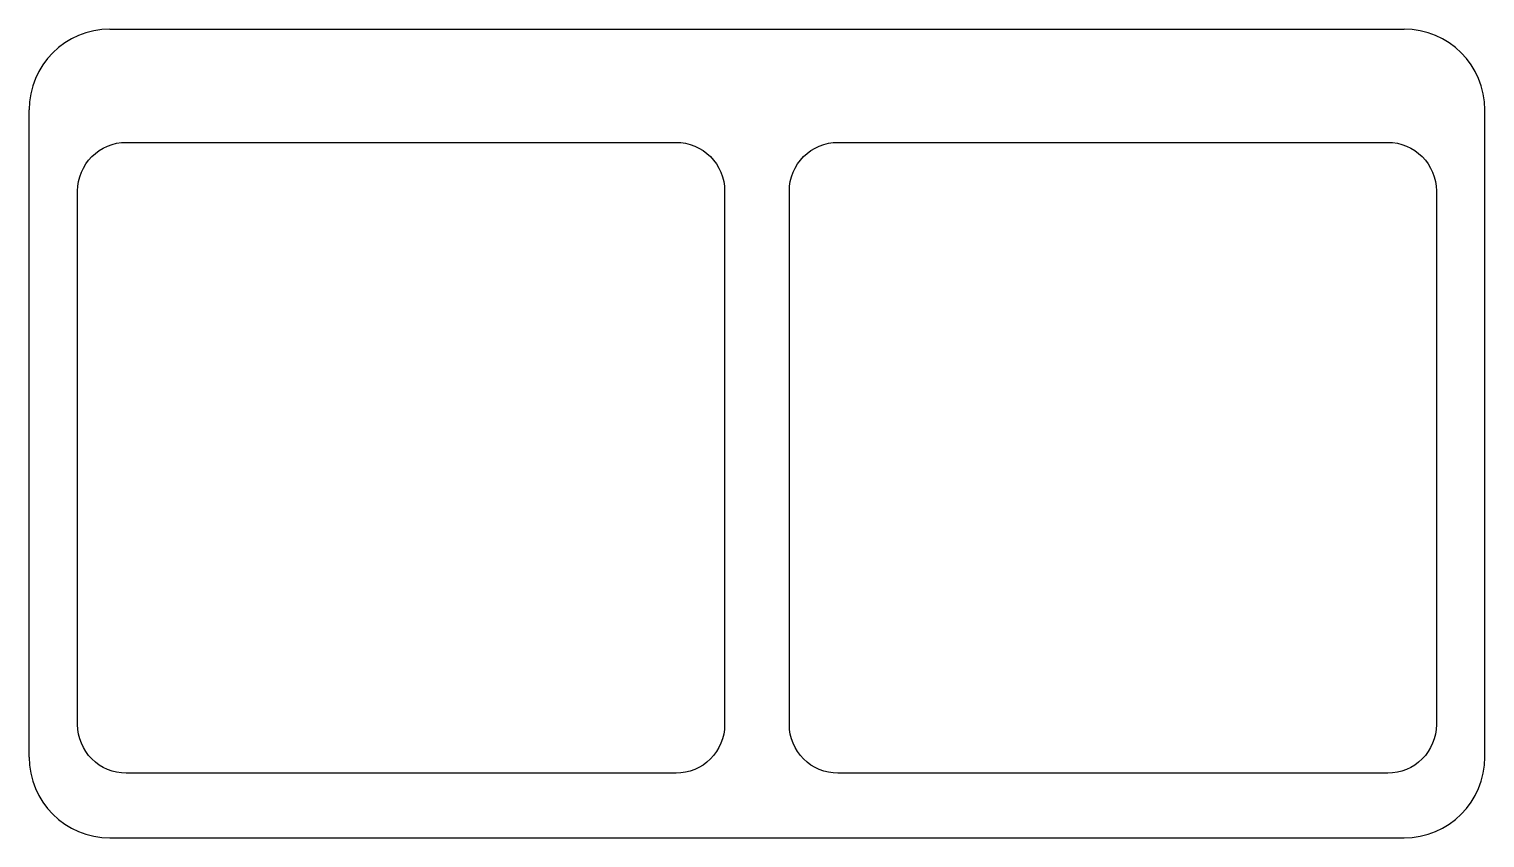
# Model space of a CAD drawing. Extents: x 1098 to 1998, y 46 to 546.
import ezdxf

# ---------------------------------------------------------------- set-up
doc = ezdxf.new("R2010")
doc.units = 0
doc.header["$LTSCALE"] = 20
doc.header["$MEASUREMENT"] = 0
doc.layers.get('0').update_dxf_attribs({"linetype": 'CONTINUOUS'})

# ---------------------------------------------------------------- blocks, each defined once
blk = doc.blocks.new('A$C7CB454CC')
at = {"color": 7, "linetype": 'Continuous'}
for p, q in [((50, 500), (850, 500)), ((0, 50), (0, 450)), ((900, 50), (900, 450)), ((50, 0), (850, 0))]:
    blk.add_line(p, q, dxfattribs=at)
for points in [[(30, 70), (30, 400, -0.414214), (60, 430), (400, 430, -0.414214), (430, 400), (430, 70, -0.414214), (400, 40), (60, 40, -0.414214)], [(470, 70), (470, 400, -0.414214), (500, 430), (840, 430, -0.414214), (870, 400), (870, 70, -0.414214), (840, 40), (500, 40, -0.414214)]]:
    blk.add_lwpolyline(points, format="xyb", close=True, dxfattribs=at)
for centre, start, end in [((50, 450), 90, 180), ((850, 450), 0, 90), ((50, 50), 180, 270), ((850, 50), 270, 0)]:
    blk.add_arc(centre, 50, start, end, dxfattribs=at)

msp = doc.modelspace()

# ---------------------------------------------------------------- block references
at = {"color": 7, "linetype": 'Continuous'}
msp.add_blockref('A$C7CB454CC', (1098.27, 45.59), dxfattribs=at)

doc.saveas('drawing.dxf')
